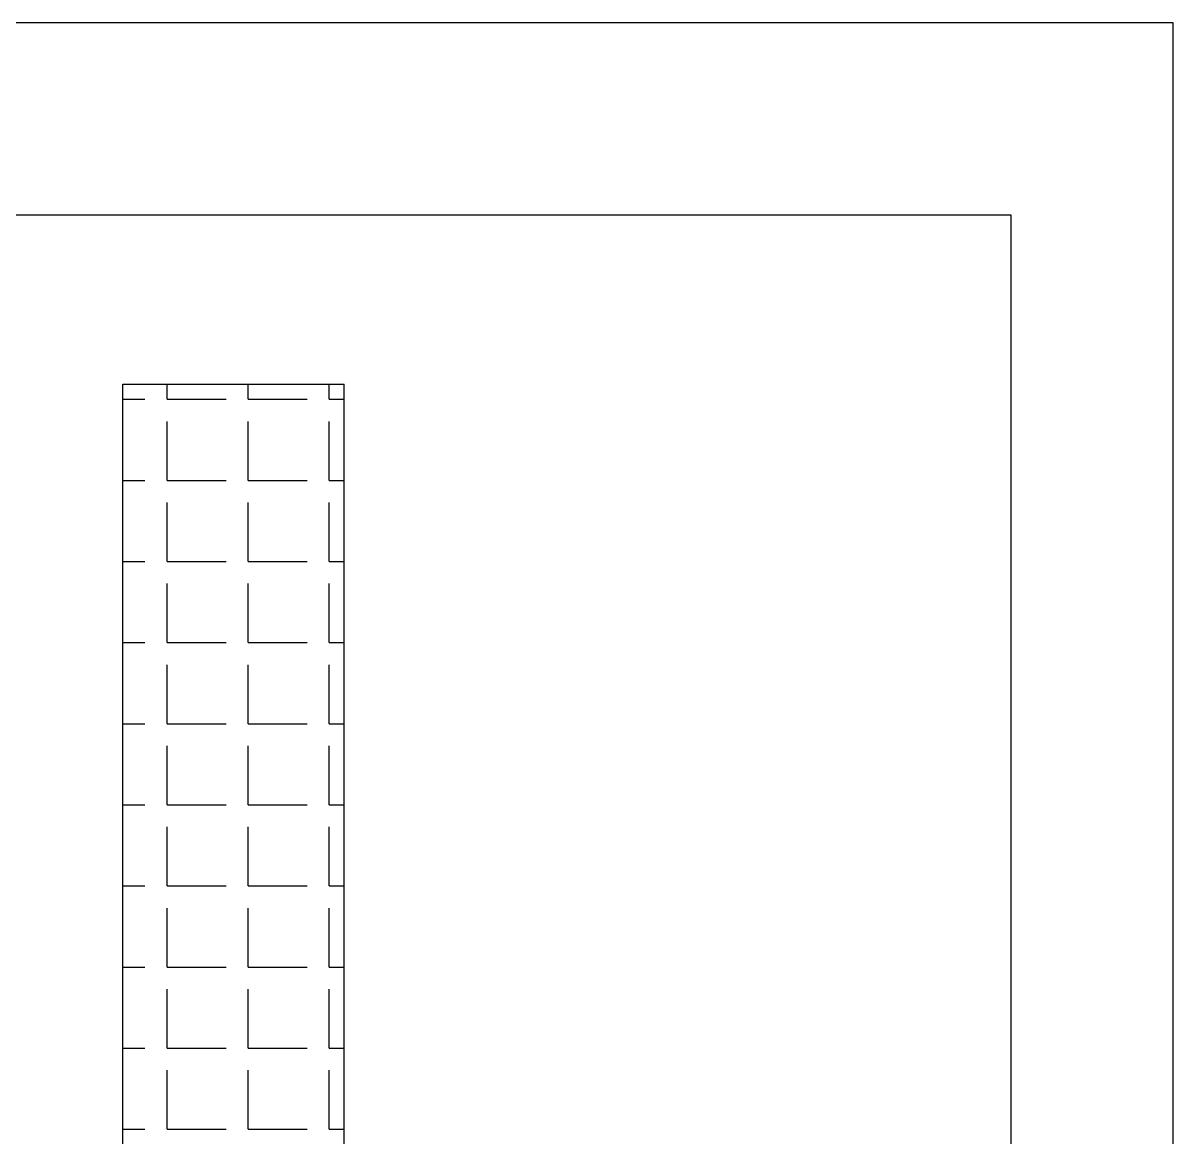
# Model space of a CAD drawing. Extents: x 14808 to 20058, y -13198 to -11680.
# Drawn here: x 18719.5 to 18797.5, y -12307.1 to -12231.5 of the extents above; entities that cross this region are included whole.
import ezdxf

# ---------------------------------------------------------------- set-up
doc = ezdxf.new("R2010")
doc.units = 0
doc.header["$LTSCALE"] = 7
doc.header["$MEASUREMENT"] = 0
doc.layers.get('0').update_dxf_attribs({"color": 2, "linetype": 'CONTINUOUS'})
doc.layers.add('HT', color=3, linetype='CONTINUOUS')
doc.layers.add('TXT', color=4, linetype='CONTINUOUS')

# ---------------------------------------------------------------- blocks, each defined once
blk = doc.blocks.new('BORDER')
for p, q in [((1, 1), (0, 1)), ((1, 0), (1, 1))]:
    blk.add_line(p, q)

msp = doc.modelspace()

# ---------------------------------------------------------------- linework, layer by layer
at = {"layer": 'HT', "ltscale": 0.5}
for p, q in [((18726.313, -12419.002), (18726.313, -12256.002)), ((18726.313, -12256.002), (18741.313, -12256.002)), ((18729.301, -12257.034), (18729.301, -12256.002)), ((18734.801, -12257.034), (18734.801, -12256.002)), ((18740.301, -12257.034), (18740.301, -12256.002)), ((18741.313, -12425.402), (18741.313, -12256.002)), ((18726.313, -12257.034), (18727.801, -12257.034)), ((18729.301, -12257.034), (18733.301, -12257.034)), ((18734.801, -12257.034), (18738.801, -12257.034)), ((18740.301, -12257.034), (18741.313, -12257.034)), ((18740.301, -12257.034), (18741.313, -12257.034)), ((18729.301, -12262.534), (18729.301, -12258.534)), ((18734.801, -12262.534), (18734.801, -12258.534)), ((18740.301, -12262.534), (18740.301, -12258.534)), ((18726.313, -12262.534), (18727.801, -12262.534)), ((18729.301, -12262.534), (18733.301, -12262.534)), ((18734.801, -12262.534), (18738.801, -12262.534)), ((18740.301, -12262.534), (18741.313, -12262.534)), ((18729.301, -12268.034), (18729.301, -12264.034)), ((18734.801, -12268.034), (18734.801, -12264.034)), ((18740.301, -12268.034), (18740.301, -12264.034)), ((18726.313, -12268.034), (18727.801, -12268.034)), ((18729.301, -12268.034), (18733.301, -12268.034)), ((18734.801, -12268.034), (18738.801, -12268.034)), ((18740.301, -12268.034), (18741.313, -12268.034)), ((18729.301, -12273.534), (18729.301, -12269.534)), ((18734.801, -12273.534), (18734.801, -12269.534)), ((18740.301, -12273.534), (18740.301, -12269.534)), ((18726.313, -12273.534), (18727.801, -12273.534)), ((18729.301, -12273.534), (18733.301, -12273.534)), ((18734.801, -12273.534), (18738.801, -12273.534)), ((18740.301, -12273.534), (18741.313, -12273.534)), ((18729.301, -12279.034), (18729.301, -12275.034)), ((18734.801, -12279.034), (18734.801, -12275.034)), ((18740.301, -12279.034), (18740.301, -12275.034)), ((18726.313, -12279.034), (18727.801, -12279.034)), ((18729.301, -12279.034), (18733.301, -12279.034)), ((18734.801, -12279.034), (18738.801, -12279.034)), ((18740.301, -12279.034), (18741.313, -12279.034)), ((18729.301, -12284.534), (18729.301, -12280.534)), ((18734.801, -12284.534), (18734.801, -12280.534)), ((18740.301, -12284.534), (18740.301, -12280.534)), ((18726.313, -12284.534), (18727.801, -12284.534)), ((18729.301, -12284.534), (18733.301, -12284.534)), ((18734.801, -12284.534), (18738.801, -12284.534)), ((18740.301, -12284.534), (18741.313, -12284.534)), ((18729.301, -12290.034), (18729.301, -12286.034)), ((18734.801, -12290.034), (18734.801, -12286.034)), ((18740.301, -12290.034), (18740.301, -12286.034)), ((18726.313, -12290.034), (18727.801, -12290.034)), ((18729.301, -12290.034), (18733.301, -12290.034)), ((18734.801, -12290.034), (18738.801, -12290.034)), ((18740.301, -12290.034), (18741.313, -12290.034)), ((18729.301, -12295.534), (18729.301, -12291.534)), ((18734.801, -12295.534), (18734.801, -12291.534)), ((18740.301, -12295.534), (18740.301, -12291.534)), ((18726.313, -12295.534), (18727.801, -12295.534)), ((18729.301, -12295.534), (18733.301, -12295.534)), ((18734.801, -12295.534), (18738.801, -12295.534)), ((18740.301, -12295.534), (18741.313, -12295.534)), ((18729.301, -12301.034), (18729.301, -12297.034)), ((18734.801, -12301.034), (18734.801, -12297.034)), ((18740.301, -12301.034), (18740.301, -12297.034)), ((18726.313, -12301.034), (18727.801, -12301.034)), ((18729.301, -12301.034), (18733.301, -12301.034)), ((18734.801, -12301.034), (18738.801, -12301.034)), ((18740.301, -12301.034), (18741.313, -12301.034)), ((18729.301, -12306.534), (18729.301, -12302.534)), ((18734.801, -12306.534), (18734.801, -12302.534)), ((18740.301, -12306.534), (18740.301, -12302.534)), ((18726.313, -12306.534), (18727.801, -12306.534)), ((18729.301, -12306.534), (18733.301, -12306.534)), ((18734.801, -12306.534), (18738.801, -12306.534)), ((18740.301, -12306.534), (18741.313, -12306.534))]:
    msp.add_line(p, q, dxfattribs=at)
at = {"layer": 'TXT'}
for p, q in [((18408.5, -12244.524), (18786.5, -12244.524)), ((18786.5, -12244.524), (18786.5, -12518.524))]:
    msp.add_line(p, q, dxfattribs=at)

# ---------------------------------------------------------------- block references
at = {"xscale": 420, "yscale": 297, "zscale": 420}
msp.add_blockref('BORDER', (18377.5, -12528.524), dxfattribs=at)

doc.saveas('drawing.dxf')
